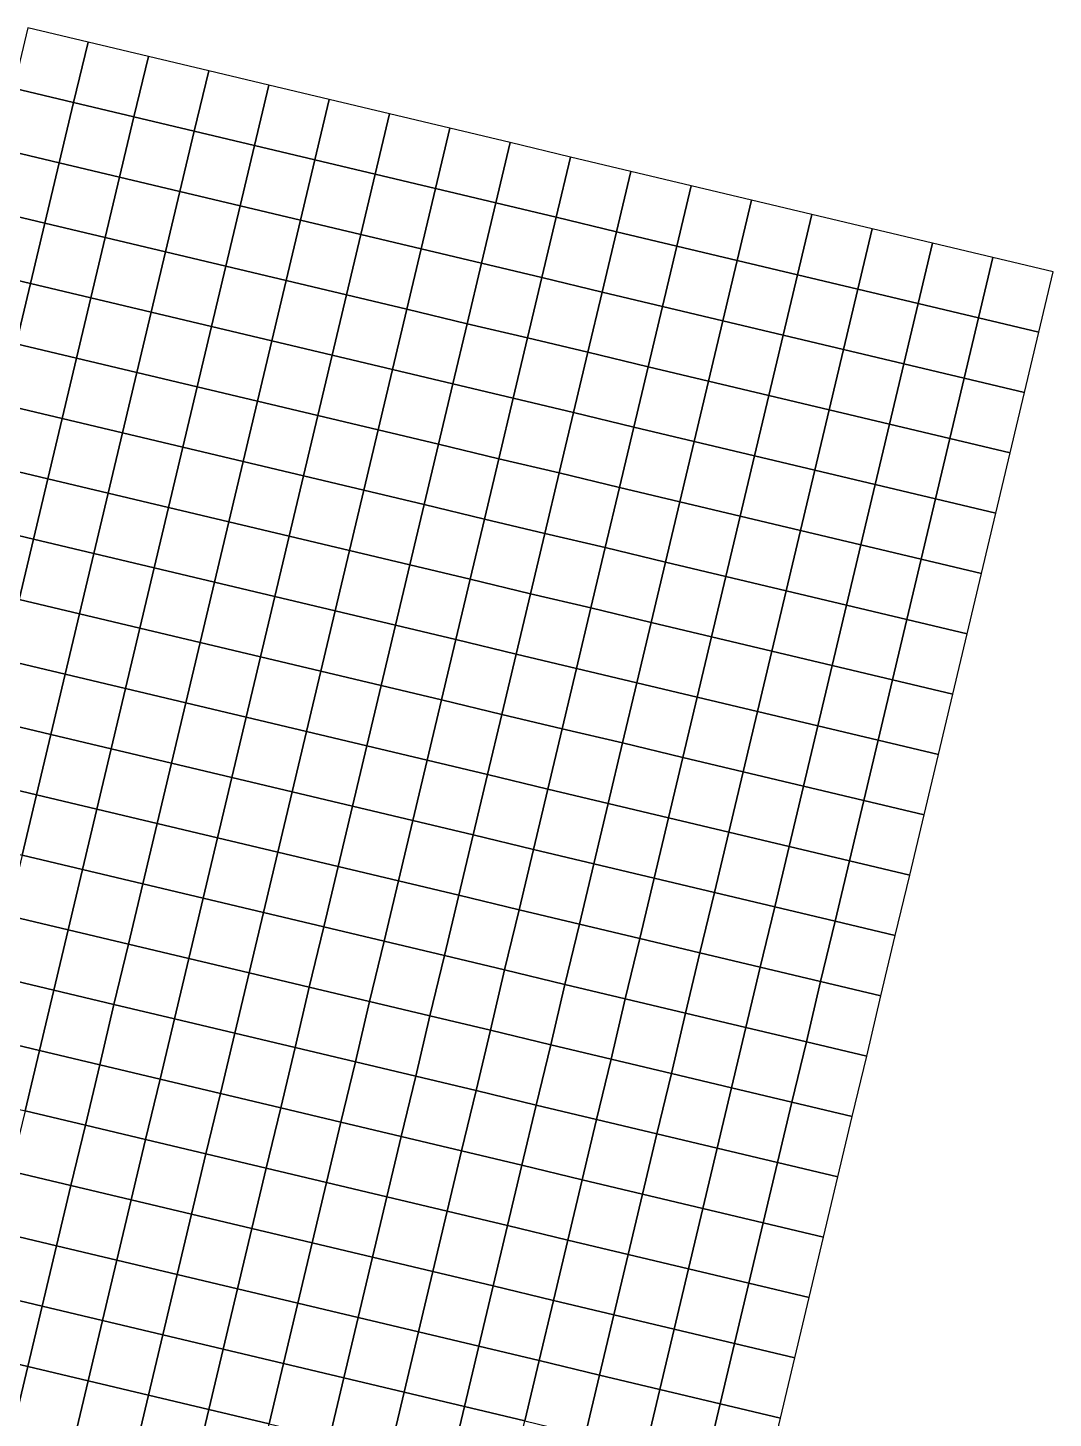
# Model space of a CAD drawing. Header units: metres. Extents: x 0.3 to 9.7, y -5.33 to 3.34.
# Drawn here: x 8.049 to 9.702, y -0.365 to 1.878 of the extents above; entities that cross this region are included whole.
import ezdxf

# ---------------------------------------------------------------- set-up
doc = ezdxf.new("R2010")
doc.units = ezdxf.units.M

msp = doc.modelspace()

# ---------------------------------------------------------------- linework, layer by layer
at = {"layer": 'C2'}
for points in [[(8.0483, 1.8776, -3.1039), (8.0252, 1.7803, -3.1084), (8.1224, 1.7571, -3.1317), (8.1456, 1.8544, -3.1277)], [(8.1456, 1.8544, -3.1277), (8.1224, 1.7571, -3.1317), (8.2197, 1.734, -3.1413), (8.2429, 1.8313, -3.1359)], [(8.2429, 1.8313, -3.1359), (8.2197, 1.734, -3.1413), (8.317, 1.7108, -3.1477), (8.3402, 1.8081, -3.1419)], [(8.3402, 1.8081, -3.1419), (8.317, 1.7108, -3.1477), (8.4143, 1.6877, -3.1508), (8.4374, 1.785, -3.1464)], [(8.0252, 1.7803, -3.1084), (8.002, 1.683, -3.1237), (8.0993, 1.6598, -3.1446), (8.1224, 1.7571, -3.1317)], [(8.4374, 1.785, -3.1464), (8.4143, 1.6877, -3.1508), (8.5116, 1.6645, -3.1717), (8.5347, 1.7618, -3.1678)], [(8.1224, 1.7571, -3.1317), (8.0993, 1.6598, -3.1446), (8.1966, 1.6367, -3.1549), (8.2197, 1.734, -3.1413)], [(8.5347, 1.7618, -3.1678), (8.5116, 1.6645, -3.1717), (8.6089, 1.6414, -3.2051), (8.632, 1.7387, -3.2028)], [(8.2197, 1.734, -3.1413), (8.1966, 1.6367, -3.1549), (8.2939, 1.6136, -3.1621), (8.317, 1.7108, -3.1477)], [(8.632, 1.7387, -3.2028), (8.6089, 1.6414, -3.2051), (8.7062, 1.6183, -3.236), (8.7293, 1.7155, -3.2354)], [(8.317, 1.7108, -3.1477), (8.2939, 1.6136, -3.1621), (8.3912, 1.5904, -3.163), (8.4143, 1.6877, -3.1508)], [(8.7293, 1.7155, -3.2354), (8.7062, 1.6183, -3.236), (8.8034, 1.5951, -3.267), (8.8266, 1.6924, -3.2683)], [(8.002, 1.683, -3.1237), (7.9789, 1.5857, -3.1335), (8.0762, 1.5626, -3.1546), (8.0993, 1.6598, -3.1446)], [(8.4143, 1.6877, -3.1508), (8.3912, 1.5904, -3.163), (8.4884, 1.5673, -3.1836), (8.5116, 1.6645, -3.1717)], [(8.8266, 1.6924, -3.2683), (8.8034, 1.5951, -3.267), (8.9007, 1.572, -3.2864), (8.9239, 1.6692, -3.2887)], [(8.0993, 1.6598, -3.1446), (8.0762, 1.5626, -3.1546), (8.1734, 1.5394, -3.1662), (8.1966, 1.6367, -3.1549)], [(8.5116, 1.6645, -3.1717), (8.4884, 1.5673, -3.1836), (8.5857, 1.5441, -3.2149), (8.6089, 1.6414, -3.2051)], [(8.9239, 1.6692, -3.2887), (8.9007, 1.572, -3.2864), (8.998, 1.5488, -3.3135), (9.0212, 1.6461, -3.3177)], [(8.6089, 1.6414, -3.2051), (8.5857, 1.5441, -3.2149), (8.683, 1.521, -3.2441), (8.7062, 1.6183, -3.236)], [(9.0212, 1.6461, -3.3177), (8.998, 1.5488, -3.3135), (9.0953, 1.5257, -3.3402), (9.1184, 1.623, -3.3456)], [(8.1966, 1.6367, -3.1549), (8.1734, 1.5394, -3.1662), (8.2707, 1.5163, -3.1726), (8.2939, 1.6136, -3.1621)], [(8.7062, 1.6183, -3.236), (8.683, 1.521, -3.2441), (8.7803, 1.4978, -3.2729), (8.8034, 1.5951, -3.267)], [(9.1184, 1.623, -3.3456), (9.0953, 1.5257, -3.3402), (9.1926, 1.5025, -3.3479), (9.2157, 1.5998, -3.3558)], [(8.2939, 1.6136, -3.1621), (8.2707, 1.5163, -3.1726), (8.368, 1.4931, -3.1711), (8.3912, 1.5904, -3.163)], [(8.8034, 1.5951, -3.267), (8.7803, 1.4978, -3.2729), (8.8776, 1.4747, -3.29), (8.9007, 1.572, -3.2864)], [(9.2157, 1.5998, -3.3558), (9.1926, 1.5025, -3.3479), (9.2899, 1.4794, -3.3385), (9.313, 1.5767, -3.3493)], [(7.9789, 1.5857, -3.1335), (7.9557, 1.4884, -3.146), (8.053, 1.4653, -3.1668), (8.0762, 1.5626, -3.1546)], [(8.3912, 1.5904, -3.163), (8.368, 1.4931, -3.1711), (8.4653, 1.47, -3.1899), (8.4884, 1.5673, -3.1836)], [(8.9007, 1.572, -3.2864), (8.8776, 1.4747, -3.29), (8.9749, 1.4515, -3.315), (8.998, 1.5488, -3.3135)], [(9.313, 1.5767, -3.3493), (9.2899, 1.4794, -3.3385), (9.3871, 1.4562, -3.2979), (9.4103, 1.5535, -3.3082)], [(8.0762, 1.5626, -3.1546), (8.053, 1.4653, -3.1668), (8.1503, 1.4421, -3.1797), (8.1734, 1.5394, -3.1662)], [(8.4884, 1.5673, -3.1836), (8.4653, 1.47, -3.1899), (8.5626, 1.4468, -3.2184), (8.5857, 1.5441, -3.2149)], [(8.998, 1.5488, -3.3135), (8.9749, 1.4515, -3.315), (9.0721, 1.4284, -3.3423), (9.0953, 1.5257, -3.3402)], [(9.4103, 1.5535, -3.3082), (9.3871, 1.4562, -3.2979), (9.4844, 1.4331, -3.2549), (9.5076, 1.5304, -3.2643)], [(8.1734, 1.5394, -3.1662), (8.1503, 1.4421, -3.1797), (8.2476, 1.419, -3.1848), (8.2707, 1.5163, -3.1726)], [(8.5857, 1.5441, -3.2149), (8.5626, 1.4468, -3.2184), (8.6599, 1.4237, -3.2441), (8.683, 1.521, -3.2441)], [(9.0953, 1.5257, -3.3402), (9.0721, 1.4284, -3.3423), (9.1694, 1.4052, -3.3462), (9.1926, 1.5025, -3.3479)], [(9.5076, 1.5304, -3.2643), (9.4844, 1.4331, -3.2549), (9.5817, 1.4099, -3.2209), (9.6049, 1.5072, -3.2307)], [(8.2707, 1.5163, -3.1726), (8.2476, 1.419, -3.1848), (8.3449, 1.3958, -3.1805), (8.368, 1.4931, -3.1711)], [(8.683, 1.521, -3.2441), (8.6599, 1.4237, -3.2441), (8.7571, 1.4005, -3.2685), (8.7803, 1.4978, -3.2729)], [(9.1926, 1.5025, -3.3479), (9.1694, 1.4052, -3.3462), (9.2667, 1.3821, -3.3324), (9.2899, 1.4794, -3.3385)], [(9.6049, 1.5072, -3.2307), (9.5817, 1.4099, -3.2209), (9.679, 1.3868, -3.1781), (9.7021, 1.4841, -3.187)], [(7.9557, 1.4884, -3.146), (7.9326, 1.3911, -3.164), (8.0299, 1.368, -3.1853), (8.053, 1.4653, -3.1668)], [(8.368, 1.4931, -3.1711), (8.3449, 1.3958, -3.1805), (8.4421, 1.3727, -3.1954), (8.4653, 1.47, -3.1899)], [(8.7803, 1.4978, -3.2729), (8.7571, 1.4005, -3.2685), (8.8544, 1.3774, -3.2826), (8.8776, 1.4747, -3.29)], [(8.053, 1.4653, -3.1668), (8.0299, 1.368, -3.1853), (8.1271, 1.3448, -3.1983), (8.1503, 1.4421, -3.1797)], [(8.4653, 1.47, -3.1899), (8.4421, 1.3727, -3.1954), (8.5394, 1.3495, -3.2183), (8.5626, 1.4468, -3.2184)], [(8.8776, 1.4747, -3.29), (8.8544, 1.3774, -3.2826), (8.9517, 1.3543, -3.3049), (8.9749, 1.4515, -3.315)], [(9.2899, 1.4794, -3.3385), (9.2667, 1.3821, -3.3324), (9.364, 1.359, -3.2912), (9.3871, 1.4562, -3.2979)], [(8.1503, 1.4421, -3.1797), (8.1271, 1.3448, -3.1983), (8.2244, 1.3217, -3.2017), (8.2476, 1.419, -3.1848)], [(8.5626, 1.4468, -3.2184), (8.5394, 1.3495, -3.2183), (8.6367, 1.3264, -3.2381), (8.6599, 1.4237, -3.2441)], [(8.9749, 1.4515, -3.315), (8.9517, 1.3543, -3.3049), (9.049, 1.3311, -3.3305), (9.0721, 1.4284, -3.3423)], [(9.3871, 1.4562, -3.2979), (9.364, 1.359, -3.2912), (9.4613, 1.3358, -3.2478), (9.4844, 1.4331, -3.2549)], [(8.2476, 1.419, -3.1848), (8.2244, 1.3217, -3.2017), (8.3217, 1.2986, -3.1941), (8.3449, 1.3958, -3.1805)], [(8.6599, 1.4237, -3.2441), (8.6367, 1.3264, -3.2381), (8.734, 1.3033, -3.256), (8.7571, 1.4005, -3.2685)], [(9.0721, 1.4284, -3.3423), (9.049, 1.3311, -3.3305), (9.1463, 1.308, -3.3322), (9.1694, 1.4052, -3.3462)], [(9.4844, 1.4331, -3.2549), (9.4613, 1.3358, -3.2478), (9.5586, 1.3127, -3.2139), (9.5817, 1.4099, -3.2209)], [(8.3449, 1.3958, -3.1805), (8.3217, 1.2986, -3.1941), (8.419, 1.2754, -3.2045), (8.4421, 1.3727, -3.1954)], [(8.7571, 1.4005, -3.2685), (8.734, 1.3033, -3.256), (8.8313, 1.2801, -3.2663), (8.8544, 1.3774, -3.2826)], [(9.1694, 1.4052, -3.3462), (9.1463, 1.308, -3.3322), (9.2436, 1.2848, -3.3161), (9.2667, 1.3821, -3.3324)], [(9.5817, 1.4099, -3.2209), (9.5586, 1.3127, -3.2139), (9.6559, 1.2895, -3.1708), (9.679, 1.3868, -3.1781)], [(8.0299, 1.368, -3.1853), (8.0067, 1.2707, -3.2066), (8.104, 1.2476, -3.2198), (8.1271, 1.3448, -3.1983)], [(8.4421, 1.3727, -3.1954), (8.419, 1.2754, -3.2045), (8.5163, 1.2523, -3.2218), (8.5394, 1.3495, -3.2183)], [(8.8544, 1.3774, -3.2826), (8.8313, 1.2801, -3.2663), (8.9286, 1.257, -3.2838), (8.9517, 1.3543, -3.3049)], [(9.2667, 1.3821, -3.3324), (9.2436, 1.2848, -3.3161), (9.3409, 1.2617, -3.2764), (9.364, 1.359, -3.2912)], [(8.5394, 1.3495, -3.2183), (8.5163, 1.2523, -3.2218), (8.6136, 1.2291, -3.236), (8.6367, 1.3264, -3.2381)], [(8.9517, 1.3543, -3.3049), (8.9286, 1.257, -3.2838), (9.0259, 1.2338, -3.3055), (9.049, 1.3311, -3.3305)], [(9.364, 1.359, -3.2912), (9.3409, 1.2617, -3.2764), (9.4381, 1.2385, -3.2349), (9.4613, 1.3358, -3.2478)], [(8.1271, 1.3448, -3.1983), (8.104, 1.2476, -3.2198), (8.2013, 1.2244, -3.222), (8.2244, 1.3217, -3.2017)], [(8.6367, 1.3264, -3.2381), (8.6136, 1.2291, -3.236), (8.7109, 1.206, -3.2478), (8.734, 1.3033, -3.256)], [(9.049, 1.3311, -3.3305), (9.0259, 1.2338, -3.3055), (9.1231, 1.2107, -3.3043), (9.1463, 1.308, -3.3322)], [(9.4613, 1.3358, -3.2478), (9.4381, 1.2385, -3.2349), (9.5354, 1.2154, -3.2022), (9.5586, 1.3127, -3.2139)], [(8.2244, 1.3217, -3.2017), (8.2013, 1.2244, -3.222), (8.2986, 1.2013, -3.2112), (8.3217, 1.2986, -3.1941)], [(8.734, 1.3033, -3.256), (8.7109, 1.206, -3.2478), (8.8081, 1.1828, -3.2527), (8.8313, 1.2801, -3.2663)], [(9.1463, 1.308, -3.3322), (9.1231, 1.2107, -3.3043), (9.2204, 1.1875, -3.2876), (9.2436, 1.2848, -3.3161)], [(9.5586, 1.3127, -3.2139), (9.5354, 1.2154, -3.2022), (9.6327, 1.1922, -3.1612), (9.6559, 1.2895, -3.1708)], [(8.3217, 1.2986, -3.1941), (8.2986, 1.2013, -3.2112), (8.3959, 1.1781, -3.2186), (8.419, 1.2754, -3.2045)], [(8.8313, 1.2801, -3.2663), (8.8081, 1.1828, -3.2527), (8.9054, 1.1597, -3.2667), (8.9286, 1.257, -3.2838)], [(9.2436, 1.2848, -3.3161), (9.2204, 1.1875, -3.2876), (9.3177, 1.1644, -3.2518), (9.3409, 1.2617, -3.2764)], [(8.0067, 1.2707, -3.2066), (7.9836, 1.1734, -3.2322), (8.0809, 1.1503, -3.244), (8.104, 1.2476, -3.2198)], [(8.419, 1.2754, -3.2045), (8.3959, 1.1781, -3.2186), (8.4931, 1.155, -3.2327), (8.5163, 1.2523, -3.2218)], [(8.9286, 1.257, -3.2838), (8.9054, 1.1597, -3.2667), (9.0027, 1.1365, -3.2861), (9.0259, 1.2338, -3.3055)], [(9.3409, 1.2617, -3.2764), (9.3177, 1.1644, -3.2518), (9.415, 1.1412, -3.2144), (9.4381, 1.2385, -3.2349)], [(8.104, 1.2476, -3.2198), (8.0809, 1.1503, -3.244), (8.1781, 1.1271, -3.2457), (8.2013, 1.2244, -3.222)], [(8.5163, 1.2523, -3.2218), (8.4931, 1.155, -3.2327), (8.5904, 1.1318, -3.2433), (8.6136, 1.2291, -3.236)], [(9.0259, 1.2338, -3.3055), (9.0027, 1.1365, -3.2861), (9.1, 1.1134, -3.284), (9.1231, 1.2107, -3.3043)], [(9.4381, 1.2385, -3.2349), (9.415, 1.1412, -3.2144), (9.5123, 1.1181, -3.1838), (9.5354, 1.2154, -3.2022)], [(8.2013, 1.2244, -3.222), (8.1781, 1.1271, -3.2457), (8.2754, 1.104, -3.2351), (8.2986, 1.2013, -3.2112)], [(8.6136, 1.2291, -3.236), (8.5904, 1.1318, -3.2433), (8.6877, 1.1087, -3.2506), (8.7109, 1.206, -3.2478)], [(9.5354, 1.2154, -3.2022), (9.5123, 1.1181, -3.1838), (9.6096, 1.0949, -3.147), (9.6327, 1.1922, -3.1612)], [(8.2986, 1.2013, -3.2112), (8.2754, 1.104, -3.2351), (8.3727, 1.0808, -3.2407), (8.3959, 1.1781, -3.2186)], [(8.7109, 1.206, -3.2478), (8.6877, 1.1087, -3.2506), (8.785, 1.0855, -3.2497), (8.8081, 1.1828, -3.2527)], [(9.1231, 1.2107, -3.3043), (9.1, 1.1134, -3.284), (9.1973, 1.0902, -3.2682), (9.2204, 1.1875, -3.2876)], [(7.9836, 1.1734, -3.2322), (7.9604, 1.0761, -3.2514), (8.0577, 1.053, -3.2617), (8.0809, 1.1503, -3.244)], [(8.3959, 1.1781, -3.2186), (8.3727, 1.0808, -3.2407), (8.47, 1.0577, -3.2522), (8.4931, 1.155, -3.2327)], [(8.8081, 1.1828, -3.2527), (8.785, 1.0855, -3.2497), (8.8823, 1.0624, -3.2622), (8.9054, 1.1597, -3.2667)], [(9.2204, 1.1875, -3.2876), (9.1973, 1.0902, -3.2682), (9.2946, 1.0671, -3.2354), (9.3177, 1.1644, -3.2518)], [(8.0809, 1.1503, -3.244), (8.0577, 1.053, -3.2617), (8.155, 1.0298, -3.2608), (8.1781, 1.1271, -3.2457)], [(8.4931, 1.155, -3.2327), (8.47, 1.0577, -3.2522), (8.5673, 1.0345, -3.2605), (8.5904, 1.1318, -3.2433)], [(8.9054, 1.1597, -3.2667), (8.8823, 1.0624, -3.2622), (8.9796, 1.0393, -3.2832), (9.0027, 1.1365, -3.2861)], [(9.3177, 1.1644, -3.2518), (9.2946, 1.0671, -3.2354), (9.3918, 1.044, -3.2014), (9.415, 1.1412, -3.2144)], [(8.1781, 1.1271, -3.2457), (8.155, 1.0298, -3.2608), (8.2523, 1.0067, -3.2477), (8.2754, 1.104, -3.2351)], [(8.5904, 1.1318, -3.2433), (8.5673, 1.0345, -3.2605), (8.6646, 1.0114, -3.2661), (8.6877, 1.1087, -3.2506)], [(9.0027, 1.1365, -3.2861), (8.9796, 1.0393, -3.2832), (9.0768, 1.0161, -3.2828), (9.1, 1.1134, -3.284)], [(9.415, 1.1412, -3.2144), (9.3918, 1.044, -3.2014), (9.4891, 1.0208, -3.1741), (9.5123, 1.1181, -3.1838)], [(8.2754, 1.104, -3.2351), (8.2523, 1.0067, -3.2477), (8.3496, 0.9836, -3.2494), (8.3727, 1.0808, -3.2407)], [(8.6877, 1.1087, -3.2506), (8.6646, 1.0114, -3.2661), (8.7618, 0.9883, -3.2592), (8.785, 1.0855, -3.2497)], [(9.1, 1.1134, -3.284), (9.0768, 1.0161, -3.2828), (9.1741, 0.993, -3.2687), (9.1973, 1.0902, -3.2682)], [(9.5123, 1.1181, -3.1838), (9.4891, 1.0208, -3.1741), (9.5864, 0.9977, -3.1404), (9.6096, 1.0949, -3.147)], [(8.3727, 1.0808, -3.2407), (8.3496, 0.9836, -3.2494), (8.4469, 0.9604, -3.2572), (8.47, 1.0577, -3.2522)], [(8.785, 1.0855, -3.2497), (8.7618, 0.9883, -3.2592), (8.8591, 0.9651, -3.2717), (8.8823, 1.0624, -3.2622)], [(9.1973, 1.0902, -3.2682), (9.1741, 0.993, -3.2687), (9.2714, 0.9698, -3.2372), (9.2946, 1.0671, -3.2354)], [(7.9604, 1.0761, -3.2514), (7.9373, 0.9789, -3.2631), (8.0346, 0.9557, -3.2724), (8.0577, 1.053, -3.2617)], [(8.47, 1.0577, -3.2522), (8.4469, 0.9604, -3.2572), (8.5441, 0.9373, -3.2622), (8.5673, 1.0345, -3.2605)], [(8.8823, 1.0624, -3.2622), (8.8591, 0.9651, -3.2717), (8.9564, 0.942, -3.2932), (8.9796, 1.0393, -3.2832)], [(9.2946, 1.0671, -3.2354), (9.2714, 0.9698, -3.2372), (9.3687, 0.9467, -3.2052), (9.3918, 1.044, -3.2014)], [(8.0577, 1.053, -3.2617), (8.0346, 0.9557, -3.2724), (8.1319, 0.9326, -3.2683), (8.155, 1.0298, -3.2608)], [(8.5673, 1.0345, -3.2605), (8.5441, 0.9373, -3.2622), (8.6414, 0.9141, -3.2637), (8.6646, 1.0114, -3.2661)], [(8.9796, 1.0393, -3.2832), (8.9564, 0.942, -3.2932), (9.0537, 0.9188, -3.2954), (9.0768, 1.0161, -3.2828)], [(9.3918, 1.044, -3.2014), (9.3687, 0.9467, -3.2052), (9.466, 0.9235, -3.1821), (9.4891, 1.0208, -3.1741)], [(8.155, 1.0298, -3.2608), (8.1319, 0.9326, -3.2683), (8.2291, 0.9094, -3.2533), (8.2523, 1.0067, -3.2477)], [(8.6646, 1.0114, -3.2661), (8.6414, 0.9141, -3.2637), (8.7387, 0.891, -3.2536), (8.7618, 0.9883, -3.2592)], [(9.0768, 1.0161, -3.2828), (9.0537, 0.9188, -3.2954), (9.151, 0.8957, -3.2824), (9.1741, 0.993, -3.2687)], [(9.4891, 1.0208, -3.1741), (9.466, 0.9235, -3.1821), (9.5633, 0.9004, -3.1497), (9.5864, 0.9977, -3.1404)], [(8.2523, 1.0067, -3.2477), (8.2291, 0.9094, -3.2533), (8.3264, 0.8863, -3.2505), (8.3496, 0.9836, -3.2494)], [(8.7618, 0.9883, -3.2592), (8.7387, 0.891, -3.2536), (8.836, 0.8678, -3.265), (8.8591, 0.9651, -3.2717)], [(9.1741, 0.993, -3.2687), (9.151, 0.8957, -3.2824), (9.2483, 0.8725, -3.2509), (9.2714, 0.9698, -3.2372)], [(8.3496, 0.9836, -3.2494), (8.3264, 0.8863, -3.2505), (8.4237, 0.8631, -3.2551), (8.4469, 0.9604, -3.2572)], [(8.8591, 0.9651, -3.2717), (8.836, 0.8678, -3.265), (8.9333, 0.8447, -3.2864), (8.9564, 0.942, -3.2932)], [(9.2714, 0.9698, -3.2372), (9.2483, 0.8725, -3.2509), (9.3456, 0.8494, -3.2188), (9.3687, 0.9467, -3.2052)], [(8.0346, 0.9557, -3.2724), (8.0114, 0.8584, -3.2867), (8.1087, 0.8353, -3.2808), (8.1319, 0.9326, -3.2683)], [(8.4469, 0.9604, -3.2572), (8.4237, 0.8631, -3.2551), (8.521, 0.84, -3.2569), (8.5441, 0.9373, -3.2622)], [(8.9564, 0.942, -3.2932), (8.9333, 0.8447, -3.2864), (9.0306, 0.8215, -3.2906), (9.0537, 0.9188, -3.2954)], [(9.3687, 0.9467, -3.2052), (9.3456, 0.8494, -3.2188), (9.4428, 0.8262, -3.1999), (9.466, 0.9235, -3.1821)], [(8.1319, 0.9326, -3.2683), (8.1087, 0.8353, -3.2808), (8.206, 0.8121, -3.264), (8.2291, 0.9094, -3.2533)], [(8.5441, 0.9373, -3.2622), (8.521, 0.84, -3.2569), (8.6183, 0.8168, -3.2543), (8.6414, 0.9141, -3.2637)], [(9.466, 0.9235, -3.1821), (9.4428, 0.8262, -3.1999), (9.5401, 0.8031, -3.1662), (9.5633, 0.9004, -3.1497)], [(8.2291, 0.9094, -3.2533), (8.206, 0.8121, -3.264), (8.3033, 0.789, -3.2583), (8.3264, 0.8863, -3.2505)], [(8.6414, 0.9141, -3.2637), (8.6183, 0.8168, -3.2543), (8.7156, 0.7937, -3.242), (8.7387, 0.891, -3.2536)], [(9.0537, 0.9188, -3.2954), (9.0306, 0.8215, -3.2906), (9.1278, 0.7984, -3.281), (9.151, 0.8957, -3.2824)], [(8.3264, 0.8863, -3.2505), (8.3033, 0.789, -3.2583), (8.4006, 0.7658, -3.2605), (8.4237, 0.8631, -3.2551)], [(8.7387, 0.891, -3.2536), (8.7156, 0.7937, -3.242), (8.8128, 0.7705, -3.2512), (8.836, 0.8678, -3.265)], [(9.151, 0.8957, -3.2824), (9.1278, 0.7984, -3.281), (9.2251, 0.7752, -3.2522), (9.2483, 0.8725, -3.2509)], [(8.0114, 0.8584, -3.2867), (7.9883, 0.7611, -3.2999), (8.0856, 0.738, -3.2931), (8.1087, 0.8353, -3.2808)], [(8.4237, 0.8631, -3.2551), (8.4006, 0.7658, -3.2605), (8.4978, 0.7427, -3.2611), (8.521, 0.84, -3.2569)], [(8.836, 0.8678, -3.265), (8.8128, 0.7705, -3.2512), (8.9101, 0.7474, -3.269), (8.9333, 0.8447, -3.2864)], [(9.2483, 0.8725, -3.2509), (9.2251, 0.7752, -3.2522), (9.3224, 0.7521, -3.2234), (9.3456, 0.8494, -3.2188)], [(8.1087, 0.8353, -3.2808), (8.0856, 0.738, -3.2931), (8.1828, 0.7148, -3.2746), (8.206, 0.8121, -3.264)], [(8.521, 0.84, -3.2569), (8.4978, 0.7427, -3.2611), (8.5951, 0.7196, -3.2565), (8.6183, 0.8168, -3.2543)], [(8.9333, 0.8447, -3.2864), (8.9101, 0.7474, -3.269), (9.0074, 0.7243, -3.2749), (9.0306, 0.8215, -3.2906)], [(9.3456, 0.8494, -3.2188), (9.3224, 0.7521, -3.2234), (9.4197, 0.729, -3.2083), (9.4428, 0.8262, -3.1999)], [(8.206, 0.8121, -3.264), (8.1828, 0.7148, -3.2746), (8.2801, 0.6917, -3.2685), (8.3033, 0.789, -3.2583)], [(8.6183, 0.8168, -3.2543), (8.5951, 0.7196, -3.2565), (8.6924, 0.6964, -3.2426), (8.7156, 0.7937, -3.242)], [(9.0306, 0.8215, -3.2906), (9.0074, 0.7243, -3.2749), (9.1047, 0.7011, -3.2688), (9.1278, 0.7984, -3.281)], [(9.4428, 0.8262, -3.1999), (9.4197, 0.729, -3.2083), (9.517, 0.7058, -3.1773), (9.5401, 0.8031, -3.1662)], [(8.3033, 0.789, -3.2583), (8.2801, 0.6917, -3.2685), (8.3774, 0.6686, -3.2716), (8.4006, 0.7658, -3.2605)], [(8.7156, 0.7937, -3.242), (8.6924, 0.6964, -3.2426), (8.7897, 0.6733, -3.2501), (8.8128, 0.7705, -3.2512)], [(9.1278, 0.7984, -3.281), (9.1047, 0.7011, -3.2688), (9.202, 0.678, -3.2448), (9.2251, 0.7752, -3.2522)], [(8.4006, 0.7658, -3.2605), (8.3774, 0.6686, -3.2716), (8.4747, 0.6454, -3.2734), (8.4978, 0.7427, -3.2611)], [(8.8128, 0.7705, -3.2512), (8.7897, 0.6733, -3.2501), (8.887, 0.6501, -3.2666), (8.9101, 0.7474, -3.269)], [(9.2251, 0.7752, -3.2522), (9.202, 0.678, -3.2448), (9.2993, 0.6548, -3.2222), (9.3224, 0.7521, -3.2234)], [(7.9883, 0.7611, -3.2999), (7.9651, 0.6639, -3.3148), (8.0624, 0.6407, -3.3094), (8.0856, 0.738, -3.2931)], [(8.4978, 0.7427, -3.2611), (8.4747, 0.6454, -3.2734), (8.572, 0.6223, -3.2692), (8.5951, 0.7196, -3.2565)], [(8.9101, 0.7474, -3.269), (8.887, 0.6501, -3.2666), (8.9843, 0.627, -3.2725), (9.0074, 0.7243, -3.2749)], [(9.3224, 0.7521, -3.2234), (9.2993, 0.6548, -3.2222), (9.3966, 0.6317, -3.2117), (9.4197, 0.729, -3.2083)], [(8.0856, 0.738, -3.2931), (8.0624, 0.6407, -3.3094), (8.1597, 0.6176, -3.2946), (8.1828, 0.7148, -3.2746)], [(8.5951, 0.7196, -3.2565), (8.572, 0.6223, -3.2692), (8.6693, 0.5991, -3.2545), (8.6924, 0.6964, -3.2426)], [(9.0074, 0.7243, -3.2749), (8.9843, 0.627, -3.2725), (9.0816, 0.6038, -3.2676), (9.1047, 0.7011, -3.2688)], [(9.4197, 0.729, -3.2083), (9.3966, 0.6317, -3.2117), (9.4938, 0.6085, -3.187), (9.517, 0.7058, -3.1773)], [(8.1828, 0.7148, -3.2746), (8.1597, 0.6176, -3.2946), (8.257, 0.5944, -3.2906), (8.2801, 0.6917, -3.2685)], [(8.6924, 0.6964, -3.2426), (8.6693, 0.5991, -3.2545), (8.7666, 0.576, -3.2629), (8.7897, 0.6733, -3.2501)], [(9.1047, 0.7011, -3.2688), (9.0816, 0.6038, -3.2676), (9.1788, 0.5807, -3.2469), (9.202, 0.678, -3.2448)], [(8.2801, 0.6917, -3.2685), (8.257, 0.5944, -3.2906), (8.3543, 0.5713, -3.2955), (8.3774, 0.6686, -3.2716)], [(8.7897, 0.6733, -3.2501), (8.7666, 0.576, -3.2629), (8.8638, 0.5528, -3.282), (8.887, 0.6501, -3.2666)], [(9.202, 0.678, -3.2448), (9.1788, 0.5807, -3.2469), (9.2761, 0.5575, -3.2288), (9.2993, 0.6548, -3.2222)], [(7.9651, 0.6639, -3.3148), (7.942, 0.5666, -3.3248), (8.0393, 0.5434, -3.3185), (8.0624, 0.6407, -3.3094)], [(8.3774, 0.6686, -3.2716), (8.3543, 0.5713, -3.2955), (8.4516, 0.5481, -3.2994), (8.4747, 0.6454, -3.2734)], [(9.2993, 0.6548, -3.2222), (9.2761, 0.5575, -3.2288), (9.3734, 0.5344, -3.2228), (9.3966, 0.6317, -3.2117)], [(8.0624, 0.6407, -3.3094), (8.0393, 0.5434, -3.3185), (8.1366, 0.5203, -3.3021), (8.1597, 0.6176, -3.2946)], [(8.4747, 0.6454, -3.2734), (8.4516, 0.5481, -3.2994), (8.5488, 0.525, -3.2981), (8.572, 0.6223, -3.2692)], [(8.887, 0.6501, -3.2666), (8.8638, 0.5528, -3.282), (8.9611, 0.5297, -3.2895), (8.9843, 0.627, -3.2725)], [(9.3966, 0.6317, -3.2117), (9.3734, 0.5344, -3.2228), (9.4707, 0.5112, -3.2031), (9.4938, 0.6085, -3.187)], [(8.1597, 0.6176, -3.2946), (8.1366, 0.5203, -3.3021), (8.2338, 0.4971, -3.2971), (8.257, 0.5944, -3.2906)], [(8.572, 0.6223, -3.2692), (8.5488, 0.525, -3.2981), (8.6461, 0.5018, -3.2867), (8.6693, 0.5991, -3.2545)], [(8.9843, 0.627, -3.2725), (8.9611, 0.5297, -3.2895), (9.0584, 0.5065, -3.2846), (9.0816, 0.6038, -3.2676)], [(8.257, 0.5944, -3.2906), (8.2338, 0.4971, -3.2971), (8.3311, 0.474, -3.3012), (8.3543, 0.5713, -3.2955)], [(8.6693, 0.5991, -3.2545), (8.6461, 0.5018, -3.2867), (8.7434, 0.4787, -3.2954), (8.7666, 0.576, -3.2629)], [(9.0816, 0.6038, -3.2676), (9.0584, 0.5065, -3.2846), (9.1557, 0.4834, -3.2651), (9.1788, 0.5807, -3.2469)], [(8.3543, 0.5713, -3.2955), (8.3311, 0.474, -3.3012), (8.4284, 0.4508, -3.3048), (8.4516, 0.5481, -3.2994)], [(8.7666, 0.576, -3.2629), (8.7434, 0.4787, -3.2954), (8.8407, 0.4555, -3.3134), (8.8638, 0.5528, -3.282)], [(9.1788, 0.5807, -3.2469), (9.1557, 0.4834, -3.2651), (9.253, 0.4602, -3.2494), (9.2761, 0.5575, -3.2288)], [(8.0393, 0.5434, -3.3185), (8.0161, 0.4461, -3.3179), (8.1134, 0.423, -3.2975), (8.1366, 0.5203, -3.3021)], [(8.4516, 0.5481, -3.2994), (8.4284, 0.4508, -3.3048), (8.5257, 0.4277, -3.3034), (8.5488, 0.525, -3.2981)], [(8.8638, 0.5528, -3.282), (8.8407, 0.4555, -3.3134), (8.938, 0.4324, -3.3205), (8.9611, 0.5297, -3.2895)], [(9.2761, 0.5575, -3.2288), (9.253, 0.4602, -3.2494), (9.3503, 0.4371, -3.2475), (9.3734, 0.5344, -3.2228)], [(8.1366, 0.5203, -3.3021), (8.1134, 0.423, -3.2975), (8.2107, 0.3998, -3.2894), (8.2338, 0.4971, -3.2971)], [(8.5488, 0.525, -3.2981), (8.5257, 0.4277, -3.3034), (8.623, 0.4046, -3.2927), (8.6461, 0.5018, -3.2867)], [(8.9611, 0.5297, -3.2895), (8.938, 0.4324, -3.3205), (9.0353, 0.4093, -3.315), (9.0584, 0.5065, -3.2846)], [(9.3734, 0.5344, -3.2228), (9.3503, 0.4371, -3.2475), (9.4475, 0.414, -3.2298), (9.4707, 0.5112, -3.2031)], [(8.2338, 0.4971, -3.2971), (8.2107, 0.3998, -3.2894), (8.308, 0.3767, -3.2916), (8.3311, 0.474, -3.3012)], [(8.6461, 0.5018, -3.2867), (8.623, 0.4046, -3.2927), (8.7203, 0.3814, -3.3012), (8.7434, 0.4787, -3.2954)], [(9.0584, 0.5065, -3.2846), (9.0353, 0.4093, -3.315), (9.1325, 0.3861, -3.2959), (9.1557, 0.4834, -3.2651)], [(8.3311, 0.474, -3.3012), (8.308, 0.3767, -3.2916), (8.4053, 0.3536, -3.2935), (8.4284, 0.4508, -3.3048)], [(8.7434, 0.4787, -3.2954), (8.7203, 0.3814, -3.3012), (8.8175, 0.3583, -3.32), (8.8407, 0.4555, -3.3134)], [(9.1557, 0.4834, -3.2651), (9.1325, 0.3861, -3.2959), (9.2298, 0.363, -3.2807), (9.253, 0.4602, -3.2494)], [(8.4284, 0.4508, -3.3048), (8.4053, 0.3536, -3.2935), (8.5025, 0.3304, -3.2894), (8.5257, 0.4277, -3.3034)], [(8.8407, 0.4555, -3.3134), (8.8175, 0.3583, -3.32), (8.9148, 0.3351, -3.3277), (8.938, 0.4324, -3.3205)], [(9.253, 0.4602, -3.2494), (9.2298, 0.363, -3.2807), (9.3271, 0.3398, -3.2783), (9.3503, 0.4371, -3.2475)], [(8.0161, 0.4461, -3.3179), (7.993, 0.3489, -3.3157), (8.0903, 0.3257, -3.2955), (8.1134, 0.423, -3.2975)], [(8.5257, 0.4277, -3.3034), (8.5025, 0.3304, -3.2894), (8.5998, 0.3073, -3.2804), (8.623, 0.4046, -3.2927)], [(8.938, 0.4324, -3.3205), (8.9148, 0.3351, -3.3277), (9.0121, 0.312, -3.3225), (9.0353, 0.4093, -3.315)], [(9.3503, 0.4371, -3.2475), (9.3271, 0.3398, -3.2783), (9.4244, 0.3167, -3.2614), (9.4475, 0.414, -3.2298)], [(8.1134, 0.423, -3.2975), (8.0903, 0.3257, -3.2955), (8.1875, 0.3026, -3.286), (8.2107, 0.3998, -3.2894)], [(8.623, 0.4046, -3.2927), (8.5998, 0.3073, -3.2804), (8.6971, 0.2841, -3.2877), (8.7203, 0.3814, -3.3012)], [(9.0353, 0.4093, -3.315), (9.0121, 0.312, -3.3225), (9.1094, 0.2888, -3.3057), (9.1325, 0.3861, -3.2959)], [(8.2107, 0.3998, -3.2894), (8.1875, 0.3026, -3.286), (8.2848, 0.2794, -3.2855), (8.308, 0.3767, -3.2916)], [(8.7203, 0.3814, -3.3012), (8.6971, 0.2841, -3.2877), (8.7944, 0.261, -3.3072), (8.8175, 0.3583, -3.32)], [(9.1325, 0.3861, -3.2959), (9.1094, 0.2888, -3.3057), (9.2067, 0.2657, -3.2934), (9.2298, 0.363, -3.2807)], [(8.308, 0.3767, -3.2916), (8.2848, 0.2794, -3.2855), (8.3821, 0.2563, -3.2863), (8.4053, 0.3536, -3.2935)], [(9.2298, 0.363, -3.2807), (9.2067, 0.2657, -3.2934), (9.304, 0.2425, -3.2939), (9.3271, 0.3398, -3.2783)], [(7.993, 0.3489, -3.3157), (7.9698, 0.2516, -3.3093), (8.0671, 0.2284, -3.2902), (8.0903, 0.3257, -3.2955)], [(8.4053, 0.3536, -3.2935), (8.3821, 0.2563, -3.2863), (8.4794, 0.2331, -3.2821), (8.5025, 0.3304, -3.2894)], [(8.8175, 0.3583, -3.32), (8.7944, 0.261, -3.3072), (8.8917, 0.2378, -3.3145), (8.9148, 0.3351, -3.3277)], [(9.3271, 0.3398, -3.2783), (9.304, 0.2425, -3.2939), (9.4013, 0.2194, -3.2805), (9.4244, 0.3167, -3.2614)], [(8.0903, 0.3257, -3.2955), (8.0671, 0.2284, -3.2902), (8.1644, 0.2053, -3.2799), (8.1875, 0.3026, -3.286)], [(8.5025, 0.3304, -3.2894), (8.4794, 0.2331, -3.2821), (8.5767, 0.21, -3.2743), (8.5998, 0.3073, -3.2804)], [(8.9148, 0.3351, -3.3277), (8.8917, 0.2378, -3.3145), (8.989, 0.2147, -3.3107), (9.0121, 0.312, -3.3225)], [(8.1875, 0.3026, -3.286), (8.1644, 0.2053, -3.2799), (8.2617, 0.1821, -3.2758), (8.2848, 0.2794, -3.2855)], [(8.5998, 0.3073, -3.2804), (8.5767, 0.21, -3.2743), (8.674, 0.1868, -3.2812), (8.6971, 0.2841, -3.2877)], [(9.0121, 0.312, -3.3225), (8.989, 0.2147, -3.3107), (9.0863, 0.1915, -3.2988), (9.1094, 0.2888, -3.3057)], [(8.2848, 0.2794, -3.2855), (8.2617, 0.1821, -3.2758), (8.359, 0.159, -3.2753), (8.3821, 0.2563, -3.2863)], [(8.6971, 0.2841, -3.2877), (8.674, 0.1868, -3.2812), (8.7713, 0.1637, -3.2996), (8.7944, 0.261, -3.3072)], [(9.1094, 0.2888, -3.3057), (9.0863, 0.1915, -3.2988), (9.1835, 0.1684, -3.2929), (9.2067, 0.2657, -3.2934)], [(7.9698, 0.2516, -3.3093), (7.9467, 0.1543, -3.2932), (8.044, 0.1311, -3.2774), (8.0671, 0.2284, -3.2902)], [(8.3821, 0.2563, -3.2863), (8.359, 0.159, -3.2753), (8.4563, 0.1358, -3.2717), (8.4794, 0.2331, -3.2821)], [(8.7944, 0.261, -3.3072), (8.7713, 0.1637, -3.2996), (8.8685, 0.1405, -3.3068), (8.8917, 0.2378, -3.3145)], [(9.2067, 0.2657, -3.2934), (9.1835, 0.1684, -3.2929), (9.2808, 0.1452, -3.2965), (9.304, 0.2425, -3.2939)], [(8.0671, 0.2284, -3.2902), (8.044, 0.1311, -3.2774), (8.1413, 0.108, -3.2684), (8.1644, 0.2053, -3.2799)], [(8.4794, 0.2331, -3.2821), (8.4563, 0.1358, -3.2717), (8.5535, 0.1127, -3.2659), (8.5767, 0.21, -3.2743)], [(8.8917, 0.2378, -3.3145), (8.8685, 0.1405, -3.3068), (8.9658, 0.1174, -3.304), (8.989, 0.2147, -3.3107)], [(9.304, 0.2425, -3.2939), (9.2808, 0.1452, -3.2965), (9.3781, 0.1221, -3.2906), (9.4013, 0.2194, -3.2805)], [(8.1644, 0.2053, -3.2799), (8.1413, 0.108, -3.2684), (8.2385, 0.0848, -3.2637), (8.2617, 0.1821, -3.2758)], [(8.5767, 0.21, -3.2743), (8.5535, 0.1127, -3.2659), (8.6508, 0.0896, -3.2742), (8.674, 0.1868, -3.2812)], [(8.989, 0.2147, -3.3107), (8.9658, 0.1174, -3.304), (9.0631, 0.0943, -3.2968), (9.0863, 0.1915, -3.2988)], [(8.2617, 0.1821, -3.2758), (8.2385, 0.0848, -3.2637), (8.3358, 0.0617, -3.2634), (8.359, 0.159, -3.2753)], [(8.674, 0.1868, -3.2812), (8.6508, 0.0896, -3.2742), (8.7481, 0.0664, -3.2936), (8.7713, 0.1637, -3.2996)], [(9.0863, 0.1915, -3.2988), (9.0631, 0.0943, -3.2968), (9.1604, 0.0711, -3.2958), (9.1835, 0.1684, -3.2929)], [(8.359, 0.159, -3.2753), (8.3358, 0.0617, -3.2634), (8.4331, 0.0386, -3.2622), (8.4563, 0.1358, -3.2717)], [(8.7713, 0.1637, -3.2996), (8.7481, 0.0664, -3.2936), (8.8454, 0.0433, -3.3033), (8.8685, 0.1405, -3.3068)], [(9.1835, 0.1684, -3.2929), (9.1604, 0.0711, -3.2958), (9.2577, 0.048, -3.3031), (9.2808, 0.1452, -3.2965)], [(8.4563, 0.1358, -3.2717), (8.4331, 0.0386, -3.2622), (8.5304, 0.0154, -3.2599), (8.5535, 0.1127, -3.2659)], [(8.8685, 0.1405, -3.3068), (8.8454, 0.0433, -3.3033), (8.9427, 0.0201, -3.3039), (8.9658, 0.1174, -3.304)], [(9.2808, 0.1452, -3.2965), (9.2577, 0.048, -3.3031), (9.355, 0.0248, -3.3025), (9.3781, 0.1221, -3.2906)], [(8.044, 0.1311, -3.2774), (8.0208, 0.0339, -3.2687), (8.1181, 0.0107, -3.2579), (8.1413, 0.108, -3.2684)], [(8.5535, 0.1127, -3.2659), (8.5304, 0.0154, -3.2599), (8.6277, -0.0077, -3.2692), (8.6508, 0.0896, -3.2742)], [(8.9658, 0.1174, -3.304), (8.9427, 0.0201, -3.3039), (9.04, -0.003, -3.3016), (9.0631, 0.0943, -3.2968)], [(8.1413, 0.108, -3.2684), (8.1181, 0.0107, -3.2579), (8.2154, -0.0124, -3.2486), (8.2385, 0.0848, -3.2637)], [(9.0631, 0.0943, -3.2968), (9.04, -0.003, -3.3016), (9.1372, -0.0262, -3.3046), (9.1604, 0.0711, -3.2958)], [(8.2385, 0.0848, -3.2637), (8.2154, -0.0124, -3.2486), (8.3127, -0.0356, -3.2463), (8.3358, 0.0617, -3.2634)], [(8.6508, 0.0896, -3.2742), (8.6277, -0.0077, -3.2692), (8.725, -0.0309, -3.2888), (8.7481, 0.0664, -3.2936)], [(9.1604, 0.0711, -3.2958), (9.1372, -0.0262, -3.3046), (9.2345, -0.0493, -3.3148), (9.2577, 0.048, -3.3031)], [(8.3358, 0.0617, -3.2634), (8.3127, -0.0356, -3.2463), (8.41, -0.0587, -3.2459), (8.4331, 0.0386, -3.2622)], [(8.7481, 0.0664, -3.2936), (8.725, -0.0309, -3.2888), (8.8222, -0.054, -3.3009), (8.8454, 0.0433, -3.3033)], [(9.2577, 0.048, -3.3031), (9.2345, -0.0493, -3.3148), (9.3318, -0.0725, -3.3171), (9.355, 0.0248, -3.3025)], [(8.0208, 0.0339, -3.2687), (7.9977, -0.0634, -3.2479), (8.095, -0.0866, -3.2335), (8.1181, 0.0107, -3.2579)], [(8.4331, 0.0386, -3.2622), (8.41, -0.0587, -3.2459), (8.5072, -0.0819, -3.2466), (8.5304, 0.0154, -3.2599)], [(8.8454, 0.0433, -3.3033), (8.8222, -0.054, -3.3009), (8.9195, -0.0772, -3.3057), (8.9427, 0.0201, -3.3039)], [(8.1181, 0.0107, -3.2579), (8.095, -0.0866, -3.2335), (8.1922, -0.1097, -3.2193), (8.2154, -0.0124, -3.2486)], [(8.5304, 0.0154, -3.2599), (8.5072, -0.0819, -3.2466), (8.6045, -0.105, -3.2568), (8.6277, -0.0077, -3.2692)], [(8.9427, 0.0201, -3.3039), (8.9195, -0.0772, -3.3057), (9.0168, -0.1003, -3.3084), (9.04, -0.003, -3.3016)], [(8.2154, -0.0124, -3.2486), (8.1922, -0.1097, -3.2193), (8.2895, -0.1329, -3.2144), (8.3127, -0.0356, -3.2463)], [(8.6277, -0.0077, -3.2692), (8.6045, -0.105, -3.2568), (8.7018, -0.1282, -3.2764), (8.725, -0.0309, -3.2888)], [(9.04, -0.003, -3.3016), (9.0168, -0.1003, -3.3084), (9.1141, -0.1235, -3.3145), (9.1372, -0.0262, -3.3046)], [(8.3127, -0.0356, -3.2463), (8.2895, -0.1329, -3.2144), (8.3868, -0.156, -3.2131), (8.41, -0.0587, -3.2459)], [(8.725, -0.0309, -3.2888), (8.7018, -0.1282, -3.2764), (8.7991, -0.1513, -3.2907), (8.8222, -0.054, -3.3009)], [(9.1372, -0.0262, -3.3046), (9.1141, -0.1235, -3.3145), (9.2114, -0.1466, -3.3262), (9.2345, -0.0493, -3.3148)], [(7.9977, -0.0634, -3.2479), (7.9745, -0.1607, -3.2351), (8.0718, -0.1839, -3.2201), (8.095, -0.0866, -3.2335)], [(8.41, -0.0587, -3.2459), (8.3868, -0.156, -3.2131), (8.4841, -0.1792, -3.2139), (8.5072, -0.0819, -3.2466)], [(8.8222, -0.054, -3.3009), (8.7991, -0.1513, -3.2907), (8.8964, -0.1745, -3.2992), (8.9195, -0.0772, -3.3057)], [(9.2345, -0.0493, -3.3148), (9.2114, -0.1466, -3.3262), (9.3087, -0.1698, -3.3309), (9.3318, -0.0725, -3.3171)], [(8.095, -0.0866, -3.2335), (8.0718, -0.1839, -3.2201), (8.1691, -0.207, -3.2023), (8.1922, -0.1097, -3.2193)], [(8.5072, -0.0819, -3.2466), (8.4841, -0.1792, -3.2139), (8.5814, -0.2023, -3.2259), (8.6045, -0.105, -3.2568)], [(8.9195, -0.0772, -3.3057), (8.8964, -0.1745, -3.2992), (8.9937, -0.1976, -3.3063), (9.0168, -0.1003, -3.3084)], [(8.1922, -0.1097, -3.2193), (8.1691, -0.207, -3.2023), (8.2664, -0.2301, -3.1963), (8.2895, -0.1329, -3.2144)], [(8.6045, -0.105, -3.2568), (8.5814, -0.2023, -3.2259), (8.6787, -0.2254, -3.249), (8.7018, -0.1282, -3.2764)], [(9.0168, -0.1003, -3.3084), (8.9937, -0.1976, -3.3063), (9.091, -0.2207, -3.3156), (9.1141, -0.1235, -3.3145)], [(8.2895, -0.1329, -3.2144), (8.2664, -0.2301, -3.1963), (8.3637, -0.2533, -3.1964), (8.3868, -0.156, -3.2131)], [(8.7018, -0.1282, -3.2764), (8.6787, -0.2254, -3.249), (8.776, -0.2486, -3.2672), (8.7991, -0.1513, -3.2907)], [(9.1141, -0.1235, -3.3145), (9.091, -0.2207, -3.3156), (9.1882, -0.2439, -3.3288), (9.2114, -0.1466, -3.3262)], [(8.3868, -0.156, -3.2131), (8.3637, -0.2533, -3.1964), (8.461, -0.2764, -3.201), (8.4841, -0.1792, -3.2139)], [(8.7991, -0.1513, -3.2907), (8.776, -0.2486, -3.2672), (8.8732, -0.2717, -3.2798), (8.8964, -0.1745, -3.2992)], [(9.2114, -0.1466, -3.3262), (9.1882, -0.2439, -3.3288), (9.2855, -0.267, -3.3361), (9.3087, -0.1698, -3.3309)], [(7.9745, -0.1607, -3.2351), (7.9514, -0.258, -3.222), (8.0487, -0.2811, -3.2081), (8.0718, -0.1839, -3.2201)], [(8.4841, -0.1792, -3.2139), (8.461, -0.2764, -3.201), (8.5582, -0.2996, -3.2145), (8.5814, -0.2023, -3.2259)], [(8.8964, -0.1745, -3.2992), (8.8732, -0.2717, -3.2798), (8.9705, -0.2949, -3.2915), (8.9937, -0.1976, -3.3063)], [(8.0718, -0.1839, -3.2201), (8.0487, -0.2811, -3.2081), (8.146, -0.3043, -3.1876), (8.1691, -0.207, -3.2023)], [(8.9937, -0.1976, -3.3063), (8.9705, -0.2949, -3.2915), (9.0678, -0.318, -3.3056), (9.091, -0.2207, -3.3156)], [(8.1691, -0.207, -3.2023), (8.146, -0.3043, -3.1876), (8.2432, -0.3274, -3.1819), (8.2664, -0.2301, -3.1963)], [(8.5814, -0.2023, -3.2259), (8.5582, -0.2996, -3.2145), (8.6555, -0.3227, -3.2372), (8.6787, -0.2254, -3.249)], [(9.091, -0.2207, -3.3156), (9.0678, -0.318, -3.3056), (9.1651, -0.3412, -3.3236), (9.1882, -0.2439, -3.3288)], [(8.2664, -0.2301, -3.1963), (8.2432, -0.3274, -3.1819), (8.3405, -0.3506, -3.1841), (8.3637, -0.2533, -3.1964)], [(8.6787, -0.2254, -3.249), (8.6555, -0.3227, -3.2372), (8.7528, -0.3459, -3.2571), (8.776, -0.2486, -3.2672)], [(9.1882, -0.2439, -3.3288), (9.1651, -0.3412, -3.3236), (9.2624, -0.3643, -3.3348), (9.2855, -0.267, -3.3361)], [(7.9514, -0.258, -3.222), (7.9282, -0.3553, -3.1979), (8.0255, -0.3784, -3.1885), (8.0487, -0.2811, -3.2081)], [(8.3637, -0.2533, -3.1964), (8.3405, -0.3506, -3.1841), (8.4378, -0.3737, -3.1922), (8.461, -0.2764, -3.201)], [(8.776, -0.2486, -3.2672), (8.7528, -0.3459, -3.2571), (8.8501, -0.369, -3.2724), (8.8732, -0.2717, -3.2798)], [(8.0487, -0.2811, -3.2081), (8.0255, -0.3784, -3.1885), (8.1228, -0.4016, -3.1727), (8.146, -0.3043, -3.1876)], [(8.461, -0.2764, -3.201), (8.4378, -0.3737, -3.1922), (8.5351, -0.3969, -3.2078), (8.5582, -0.2996, -3.2145)], [(8.8732, -0.2717, -3.2798), (8.8501, -0.369, -3.2724), (8.9474, -0.3922, -3.2877), (8.9705, -0.2949, -3.2915)], [(8.146, -0.3043, -3.1876), (8.1228, -0.4016, -3.1727), (8.2201, -0.4247, -3.1708), (8.2432, -0.3274, -3.1819)], [(8.5582, -0.2996, -3.2145), (8.5351, -0.3969, -3.2078), (8.6324, -0.42, -3.2314), (8.6555, -0.3227, -3.2372)], [(8.9705, -0.2949, -3.2915), (8.9474, -0.3922, -3.2877), (9.0447, -0.4153, -3.3047), (9.0678, -0.318, -3.3056)], [(8.2432, -0.3274, -3.1819), (8.2201, -0.4247, -3.1708), (8.3174, -0.4479, -3.1775), (8.3405, -0.3506, -3.1841)], [(8.6555, -0.3227, -3.2372), (8.6324, -0.42, -3.2314), (8.7297, -0.4432, -3.2535), (8.7528, -0.3459, -3.2571)], [(9.0678, -0.318, -3.3056), (9.0447, -0.4153, -3.3047), (9.1419, -0.4385, -3.3232), (9.1651, -0.3412, -3.3236)], [(8.3405, -0.3506, -3.1841), (8.3174, -0.4479, -3.1775), (8.4147, -0.471, -3.1888), (8.4378, -0.3737, -3.1922)], [(8.7528, -0.3459, -3.2571), (8.7297, -0.4432, -3.2535), (8.8269, -0.4663, -3.2718), (8.8501, -0.369, -3.2724)], [(9.1651, -0.3412, -3.3236), (9.1419, -0.4385, -3.3232), (9.2392, -0.4616, -3.3363), (9.2624, -0.3643, -3.3348)]]:
    msp.add_3dface(points, dxfattribs=at)

doc.saveas('drawing.dxf')
